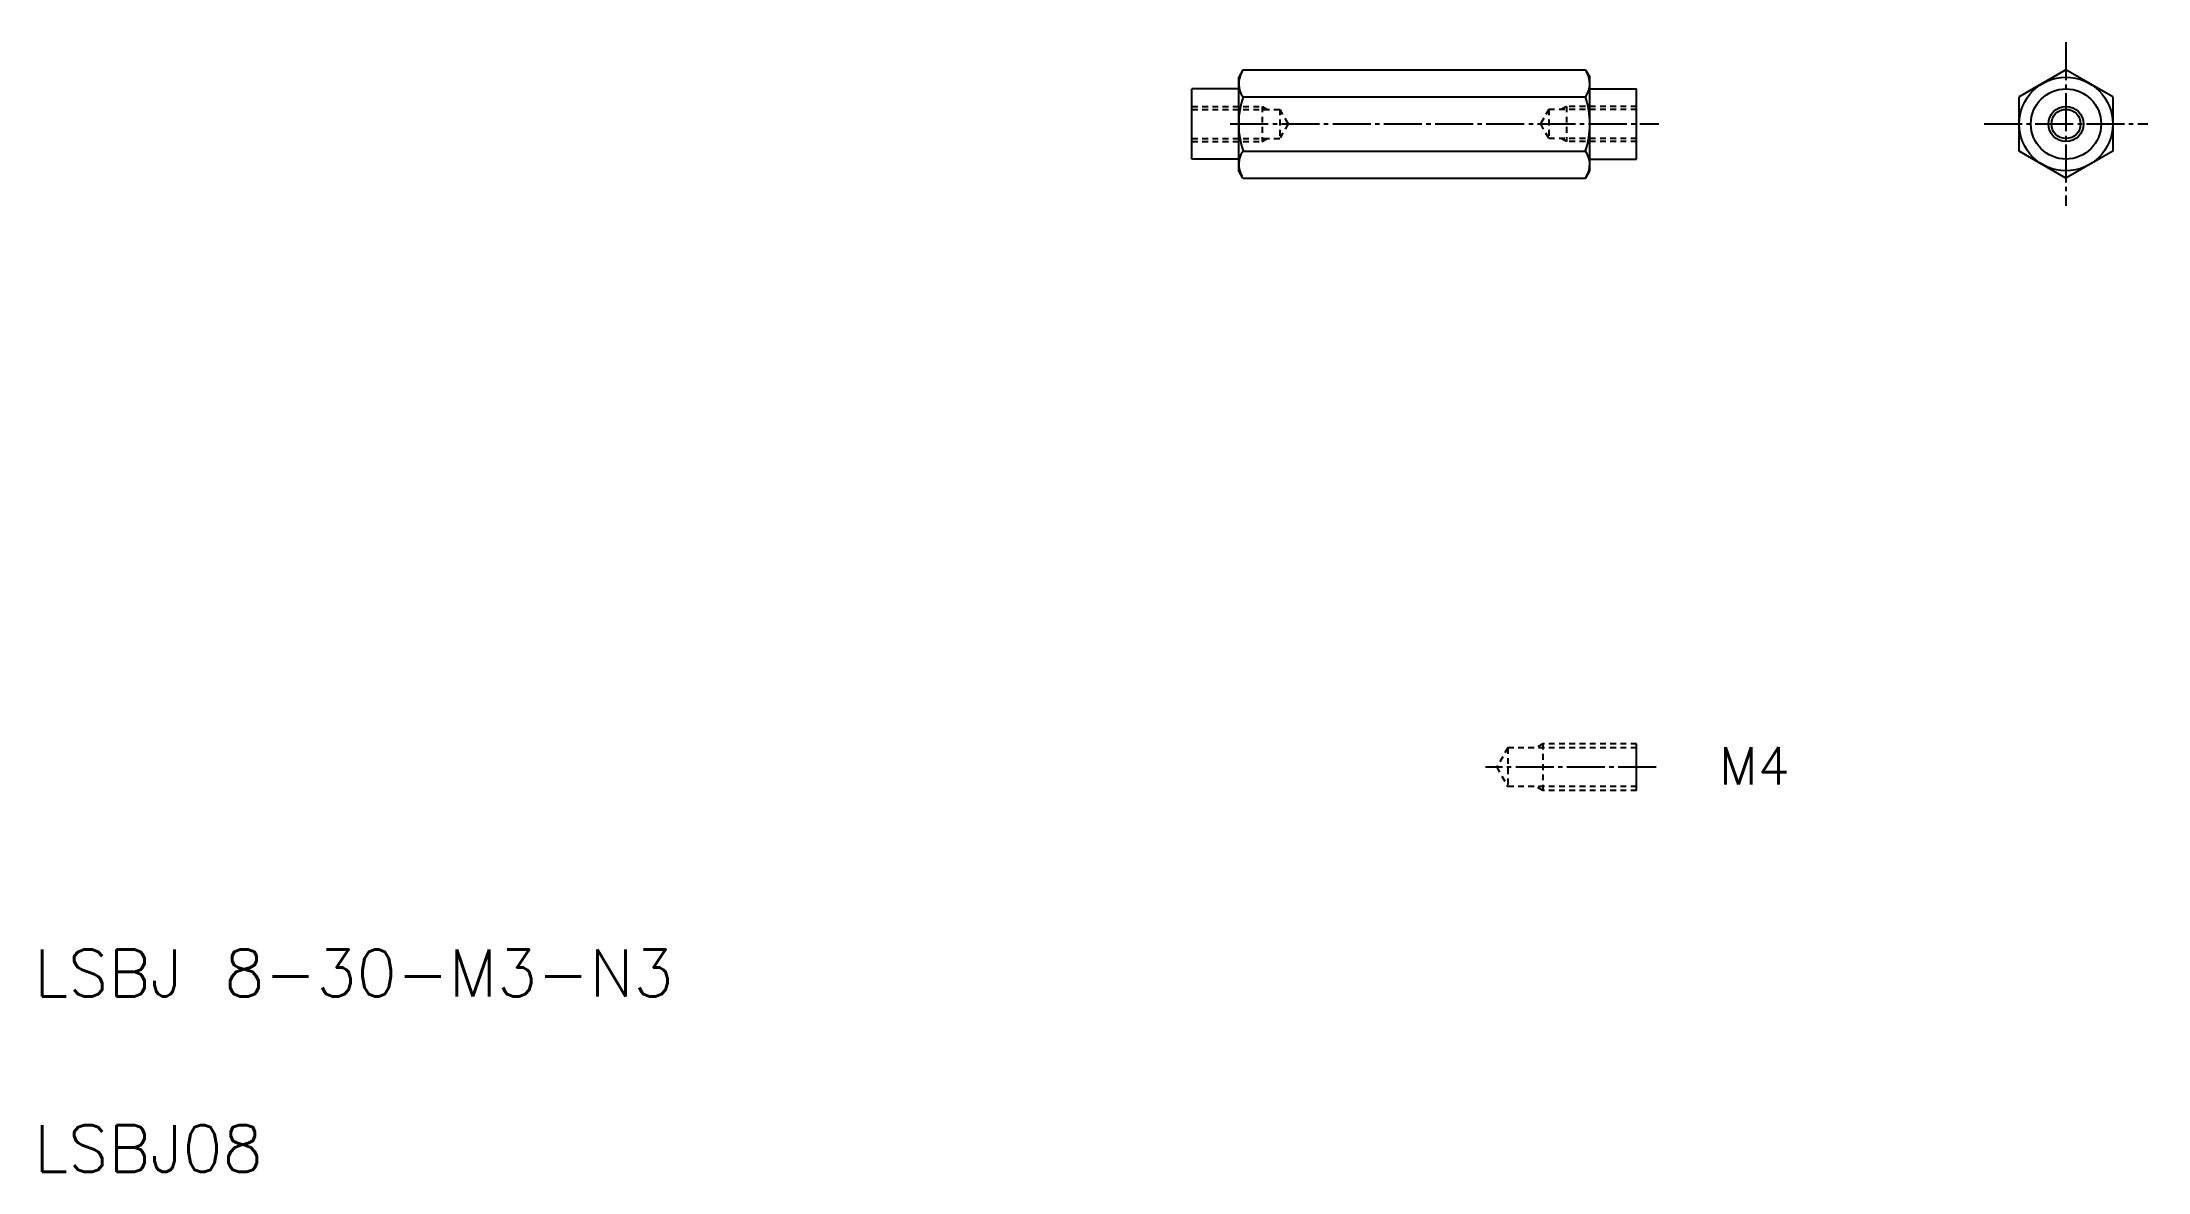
# Model space of a CAD drawing. Extents: x 11 to 191, y 10 to 107.
import ezdxf

# ---------------------------------------------------------------- set-up
doc = ezdxf.new("R2010")
doc.units = 0
doc.header["$LTSCALE"] = 0.25
doc.linetypes.add('CENTER', pattern=[17.5, 13, -1.5, 1.5, -1.5])
doc.linetypes.add('DASHED', pattern=[3.5, 2, -1.5])
doc.layers.get('0').update_dxf_attribs({"linetype": 'CONTINUOUS'})
doc.layers.add('CENTER', color=1, linetype='CENTER')
doc.styles.get("Standard").update_dxf_attribs({"font": 'txt', "height": 3.2, "bigfont": 'BIGFONT'})

msp = doc.modelspace()

# ---------------------------------------------------------------- linework, layer by layer
at = {"linetype": 'CONTINUOUS'}
for p, q in [((108.95, 96.58), (108.95, 102.58)), ((112.95, 102.58), (108.95, 102.58)), ((113.31, 104.2), (112.95, 103.58)), ((112.95, 95.58), (112.95, 103.58)), ((113.31, 104.2), (142.59, 104.2)), ((142.59, 104.2), (142.95, 103.58)), ((142.95, 95.58), (142.95, 103.58)), ((142.95, 102.58), (146.95, 102.58)), ((146.95, 96.58), (146.95, 102.58)), ((183.65, 104.2), (179.65, 101.89)), ((187.65, 101.89), (183.65, 104.2)), ((113.32, 101.89), (142.59, 101.89)), ((179.65, 97.27), (179.65, 101.89)), ((187.65, 101.89), (187.65, 97.27)), ((113.32, 97.27), (142.59, 97.27)), ((183.65, 94.96), (179.65, 97.27)), ((187.65, 97.27), (183.65, 94.96)), ((112.95, 96.58), (108.95, 96.58)), ((113.31, 94.96), (112.95, 95.58)), ((142.59, 94.96), (142.95, 95.58)), ((142.95, 96.58), (146.95, 96.58)), ((113.31, 94.96), (142.59, 94.96))]:
    msp.add_line(p, q, dxfattribs=at)
for p, q in [((185.65, 103.04), (185.65, 103.04)), ((186.65, 102.47), (186.65, 102.47)), ((146.95, 42.6), (146.95, 46.6))]:
    msp.add_line(p, q)
at = {"color": 3, "linetype": 'DASHED'}
for p, q in [((108.95, 101.08), (114.95, 101.08)), ((108.95, 100.83), (116.45, 100.83)), ((114.95, 101.08), (114.95, 98.08)), ((116.45, 100.83), (116.45, 98.33)), ((116.45, 100.83), (117.17, 99.58)), ((139.45, 100.83), (138.73, 99.58)), ((146.95, 100.83), (139.45, 100.83)), ((139.45, 100.83), (139.45, 98.33)), ((146.95, 101.08), (140.95, 101.08)), ((140.95, 101.08), (140.95, 98.08)), ((117.17, 99.58), (116.45, 98.33)), ((138.73, 99.58), (139.45, 98.33)), ((108.95, 98.33), (116.45, 98.33)), ((108.95, 98.08), (114.95, 98.08)), ((146.95, 98.33), (139.45, 98.33)), ((146.95, 98.08), (140.95, 98.08)), ((135.95, 46.25), (135, 44.6)), ((146.95, 46.25), (135.95, 46.25)), ((135.95, 46.25), (135.95, 42.95)), ((138.95, 46.6), (138.35, 46.25)), ((146.95, 46.6), (138.95, 46.6)), ((138.95, 46.6), (138.95, 42.6)), ((135, 44.6), (135.95, 42.95)), ((146.95, 42.95), (135.95, 42.95)), ((138.95, 42.6), (138.35, 42.95)), ((146.95, 42.6), (138.95, 42.6))]:
    msp.add_line(p, q, dxfattribs=at)
at = {"color": 3}
for p, q in [((114.95, 101.08), (115.39, 100.83)), ((140.95, 101.08), (140.52, 100.83)), ((114.95, 98.08), (115.39, 98.33)), ((140.95, 98.08), (140.52, 98.33))]:
    msp.add_line(p, q, dxfattribs=at)
at = {"linetype": 'CONTINUOUS'}
for radius in [4, 3, 1.25]:
    msp.add_circle((183.65, 99.58), radius, dxfattribs=at)
at = {"color": 3, "linetype": 'CONTINUOUS'}
msp.add_circle((183.65, 99.58), 1.5, dxfattribs=at)
at = {"linetype": 'CONTINUOUS'}
for centre, radius, start, end in [((114.95, 103.04), 2, 150, 215.2644), ((140.95, 103.04), 2, 324.7356, 30), ((120.4, 99.58), 7.45, 161.9403, 198.0597), ((135.5, 99.58), 7.45, 341.9403, 18.0597), ((114.95, 96.11), 2, 144.7356, 210), ((140.95, 96.11), 2, 330, 35.2644)]:
    msp.add_arc(centre, radius, start, end, dxfattribs=at)
at = {"layer": 'CENTER', "color": 1, "linetype": 'CENTER'}
for p, q in [((183.65, 106.58), (183.65, 92.58)), ((112.23, 99.58), (148.85, 99.58)), ((176.65, 99.58), (190.65, 99.58)), ((148.62, 44.6), (134.04, 44.6))]:
    msp.add_line(p, q, dxfattribs=at)

# ---------------------------------------------------------------- texts
for s, height, p in [('M4', 3.2, (154.01, 43.11)), ('LSBJ 8-30-M3-N3', 4, (10, 25)), ('LSBJ08', 4, (10, 10))]:
    msp.add_text(s, height=height).set_placement(p)

doc.saveas('drawing.dxf')
